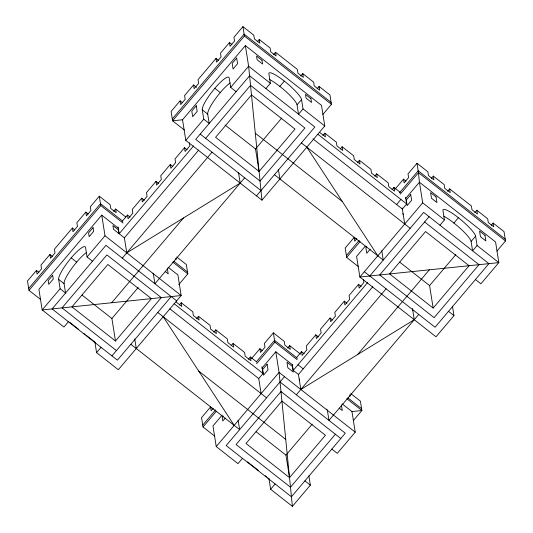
<?xml version="1.0" encoding="UTF-8"?>
<svg xmlns="http://www.w3.org/2000/svg" width="533" height="533" viewBox="0 0 533 533"><rect width="100%" height="100%" fill="white"/><g stroke="black" fill="none" stroke-linecap="round" stroke-linejoin="round"><path stroke-width="0.8" d="M38.889 272.283L36.471 270.384L27.496 280.984L28.982 290.358L40.761 299.599M52.354 256.386L49.935 254.488L40.961 265.088L41.554 268.839L37.063 274.135L36.471 270.384M74.793 229.896L72.375 227.997L54.426 249.191L55.019 252.942L50.528 258.239L49.935 254.488M88.258 213.999L85.84 212.101L76.865 222.701L77.458 226.445L72.974 231.748L72.375 227.997M113.629 211.368L115.621 209.016L116.221 212.76L110.777 208.496L110.184 204.745L99.305 196.204L90.33 206.804L90.923 210.548L86.433 215.852L85.84 212.101M182.513 102.729L180.094 100.83L171.113 111.43L172.599 120.804L184.378 130.045M196.577 87.305L193.559 84.934L184.578 95.534L185.178 99.278L180.687 104.581L180.094 100.83M218.417 60.342L215.998 58.443L198.043 79.637L198.636 83.388L194.152 88.685L193.559 84.934M231.882 44.446L229.463 42.547L220.489 53.14L221.082 56.891L216.591 62.188L215.998 58.443M257.252 41.814L259.245 39.462L259.837 43.206L254.401 38.936L253.808 35.191L242.928 26.65L233.947 37.25L234.547 40.994L230.056 46.298L229.463 42.547M28.682 288.48L100.49 203.706L122.743 221.168M172.306 118.926L244.114 34.152L331.146 102.463M28.982 290.358L100.79 205.578L99.305 196.204M242.928 26.65L244.414 36.024L172.599 120.804L182.526 119.772L245.36 45.591L321.512 105.367L324.784 125.988L261.95 200.168L185.797 140.392L182.526 119.772M118.666 228.43L101.743 215.145L38.909 289.326L42.174 309.946L63.933 327.029L68.417 321.732M92.495 261.23L87.059 256.966L85.573 247.592A21.173 4.244 -51.9 0 0 71.215 257.859A21.173 4.244 -51.9 0 0 58.643 279.379L60.129 288.753L42.174 309.946L181.16 295.542L177.895 274.921L168.128 267.26M87.059 256.966L105.008 235.766L101.743 215.145M185.797 140.392L203.746 119.199L202.26 109.825A21.173 4.244 -51.9 0 1 214.839 88.305A21.173 4.244 -51.9 0 1 229.19 78.038L230.676 87.405L236.112 91.676M230.676 87.405L248.631 66.212L245.36 45.591M122.204 221.262L127.487 215.032L130.099 217.078M144.35 200.248L141.745 198.203L132.237 209.422L132.83 213.173L128.08 218.783L127.487 215.032M158.607 183.419L155.996 181.367L146.495 192.593L147.088 196.337L142.338 201.947L141.745 198.203M172.865 166.589L170.254 164.537L160.753 175.757L161.346 179.508L156.589 185.118L155.996 181.367M187.123 149.76L184.511 147.708L175.004 158.927L175.604 162.678L170.846 168.288L170.254 164.537M198.816 149.98L124.389 237.851L119.165 233.754L193.599 145.882M273.569 54.619L275.561 52.267L297.321 69.343L297.914 73.094L303.357 77.365L302.757 73.614L300.765 75.972M205.651 138.333L250.53 85.353L304.923 128.047L260.044 181.033L200.208 134.069M122.277 258.145L212.041 152.172M265.9 88.591L270.384 83.295L268.899 73.92A21.173 3.798 40.3 0 1 284.329 81.103A21.173 3.798 40.3 0 1 301.538 99.538L303.024 108.912L324.784 125.988M279.838 86.399L284.329 81.103M111.67 302.744L183.479 217.97M115.474 341.02L71.955 306.861L107.859 264.475L151.379 298.633L115.474 341.02L111.91 318.521L138.167 287.52M259.091 171.466L215.579 137.307L251.483 94.921L294.996 129.073L259.091 171.466L255.527 148.967L281.79 117.966M303.024 108.912L298.533 114.209L297.048 104.834L301.538 99.538M317.082 88.778L319.08 86.426L329.96 94.961L331.439 104.335L322.865 114.462M105.008 235.766L181.16 295.542L118.326 369.722L96.566 352.646L101.057 347.349M244.68 177.789L154.916 283.763L153.431 274.388A21.173 3.798 40.3 0 0 153.024 273.216M111.937 355.884L161.306 297.601L106.913 254.907L62.028 307.894L116.421 350.587M178.708 284.649L187.823 273.889L186.337 264.521L176.736 256.986M171.233 296.575L117.373 360.155L52.101 308.92L105.96 245.34L176.67 300.839M256.506 195.897L314.856 127.014L249.577 75.779L195.724 139.366L260.997 190.601M179.315 304.976L181.233 302.717L192.753 311.758L193.346 315.509L199.102 320.027L198.509 316.276L196.597 318.541M322.938 135.422L324.85 133.163L336.37 142.204L336.963 145.955L342.726 150.473L342.133 146.722L340.214 148.987M213.873 332.099L215.785 329.84L227.305 338.881L227.897 342.632L233.661 347.15L233.068 343.405L231.149 345.664M357.496 162.545L359.409 160.286L370.928 169.327L371.521 173.078L377.277 177.596L376.684 173.845L374.772 176.11M248.431 359.229L250.343 356.963L256.746 361.987M392.048 189.668L393.967 187.409L400.363 192.433M212.953 408.911L210.535 407.012L201.561 417.612L203.04 426.98L214.819 436.227M251.456 358.702L259.904 348.729L262.323 350.627M287.693 347.996L289.685 345.637L290.278 349.388L284.842 345.118L284.249 341.373L273.369 332.832L264.395 343.432L264.988 347.176L260.497 352.48L259.904 348.729M356.57 239.357L354.152 237.458L345.177 248.052L346.663 257.426L358.442 266.673M395.073 189.148L403.521 179.175L405.939 181.067M431.31 178.442L433.309 176.083L433.902 179.834L428.459 175.564L427.866 171.813L416.986 163.278L408.012 173.871L408.604 177.622L404.121 182.919L403.521 179.175M213.12 408.405L211.128 410.763L210.535 407.012M356.744 238.851L354.751 241.209L354.152 237.458M202.747 425.107L215.605 409.924M256.333 361.84L274.555 340.334L297.461 358.309M346.363 255.554L359.229 240.37M399.417 192.919L418.178 170.773L505.204 239.09M203.04 426.98L216.438 411.163M256.633 363.719L274.855 342.206L273.369 332.832M346.663 257.426L360.061 241.609M400.25 194.159L418.472 172.652L416.986 163.278M396.605 204.519L400.909 199.429M222.101 415.174L212.967 425.954L216.238 446.574L237.991 463.657L242.482 458.353M261.843 368.256L275.801 351.773L292.724 365.058M365.185 246.253L356.59 256.4L359.855 277.02L436.007 336.796L453.963 315.603L452.477 306.228M405.46 198.702L419.424 182.219L418.472 172.652L505.504 240.963L496.929 251.09M223.24 416.053L222.241 417.232L222.834 420.983L225.332 418.039M366.864 246.499L365.865 247.678L366.757 253.302L370.248 249.178M261.983 366.757L263.049 373.506L258.745 378.59L169.86 308.827M405.6 197.203L406.672 203.952L402.362 209.036L312.951 138.853M216.238 446.574L279.072 372.394L275.801 351.773M422.689 202.84L359.855 277.02L498.841 262.616L495.577 241.995L419.424 182.219L422.689 202.84L444.449 219.916L439.958 225.219M296.268 357.89L301.545 351.66L304.156 353.705M318.414 336.876L315.803 334.824L306.302 346.05L306.895 349.795L302.144 355.404L301.545 351.66M332.672 320.047L330.06 317.994L320.553 329.214L321.152 332.965L316.395 338.575L315.803 334.824M346.93 303.217L344.318 301.165L334.811 312.385L335.404 316.136L330.653 321.745L330.06 317.994M361.181 286.381L358.576 284.336L349.068 295.555L349.661 299.306L344.911 304.916L344.318 301.165M284.509 376.664L226.165 445.548L291.438 496.783L345.297 433.196L280.025 381.961M369.782 275.994L423.642 212.407L488.914 263.642L435.055 327.229L364.345 271.723M372.814 286.687L298.453 374.479L293.23 370.375L367.59 282.59M447.633 191.247L449.625 188.895L471.385 205.971L471.978 209.722L477.415 213.993L476.822 210.242L474.83 212.6M429.078 216.678L379.709 274.961L434.109 317.661L478.987 264.674L424.594 221.975M296.341 394.773L386.105 288.799M453.903 223.027L458.393 217.731A21.173 3.798 40.3 0 1 475.603 236.166L477.088 245.54L498.841 262.616L480.893 283.809L475.449 279.539M357.536 354.598L429.351 269.818M289.532 477.648L246.019 443.489L281.924 401.102L325.436 435.254L289.532 477.648L285.974 455.149L312.231 424.148M433.156 308.087L389.636 273.935L425.547 231.549L469.06 265.701L433.156 308.087L429.591 285.595L455.848 254.594M477.088 245.54L472.598 250.836L471.112 241.462L475.603 236.166M491.146 225.406L493.138 223.054L504.018 231.589L505.504 240.963M308.854 475.782L310.339 485.157L292.39 506.35L270.631 489.274L275.121 483.971M418.738 314.417L328.974 420.39L327.489 411.016A21.173 3.798 40.3 0 0 326.702 409.124M335.37 434.228L290.485 487.215L236.092 444.515L280.971 391.535L340.807 438.499M353.312 420.644L361.887 410.517L360.401 401.142L350.801 393.607M342.193 403.887L351.953 411.549L355.225 432.17L337.269 453.363L331.832 449.092M351.953 411.549L361.887 410.517L346.836 398.704M259.245 39.462L270.124 47.997L270.717 51.748L276.154 56.018L275.561 52.267M302.757 73.614L313.637 82.155L314.23 85.906L319.673 90.177L319.08 86.426M433.309 176.083L444.189 184.625L444.782 188.376L450.218 192.646L449.625 188.895M476.822 210.242L487.702 218.783L488.295 222.528L493.731 226.798L493.138 223.054M244.414 36.024L331.439 104.335M270.384 83.295L248.631 66.212L261.95 200.168M342.133 146.722L353.652 155.763L354.245 159.514L360.002 164.037L359.409 160.286M376.684 173.845L388.204 182.892L388.797 186.637L394.56 191.16L393.967 187.409M319.687 132.391L325.443 136.908L324.85 133.163M317.908 134.283L406.672 203.952M301.392 142.911L410.177 228.304M214.839 88.305L220.276 92.575M255.287 133.19L342.319 201.507M225.006 125.008L255.527 148.967M399.717 262.143L429.591 285.595M202.26 109.825L207.703 114.095L209.189 123.469L203.746 119.199M274.462 174.704L383.247 260.097L381.761 250.723M448.52 311.332L453.963 315.603M115.621 209.016L125.861 217.051M289.685 345.637L300.565 354.179M173.785 261.23L187.523 272.017M347.842 397.858L361.587 408.644M100.79 205.578L123.036 223.041M172.772 262.076L187.823 273.889M274.855 342.206L297.101 359.668M297.98 364.765L303.204 368.863M165.183 271.51L168.201 273.882L167.315 268.259M339.241 408.138L342.266 410.51L341.373 404.88M355.225 432.17L279.072 372.394L292.39 506.35M198.509 316.276L210.029 325.317L210.622 329.068L216.385 333.591L215.785 329.84M233.068 343.405L244.587 352.446L245.18 356.191L250.936 360.714L250.343 356.963M176.063 301.945L181.826 306.468L181.233 302.717M174.171 303.737L263.049 373.506M157.768 312.465L266.56 397.858M71.215 257.859L76.652 262.129M198.696 371.061L285.728 439.372M82.035 295.069L111.91 318.521M256.093 431.697L285.974 455.149M58.643 279.379L64.08 283.649L65.566 293.023L60.129 288.753M130.838 344.258L239.63 429.651L238.144 420.277M304.903 480.886L310.339 485.157M69.55 322.199L78.711 329.394M83.948 333.498L85.253 334.531M86.566 335.557L95.074 342.233M247.539 461.911L258.665 470.639M265.207 475.776L266.513 476.808M267.826 477.835L269.132 478.861M306.828 147.181L377.81 255.827M163.205 316.735L234.187 425.381M444.449 219.916L442.963 210.548A21.173 3.798 40.3 0 1 458.393 217.731M402.202 208.037L404.74 224.033M412.475 308.52L414.254 319.72L300.825 389.476L298.42 374.279M363.446 279.472L363.919 282.477L359.169 288.087L358.576 284.336M349.875 394.853L350.114 396.352M278.379 169.374L279.898 178.975M292.277 364.379L293.23 370.375M238.544 172.692L240.19 183.092L126.767 252.849L124.356 237.651M258.712 378.39L261.117 393.587M270.631 489.274L269.145 479.9A21.173 3.798 40.3 0 0 268.745 478.727M189.382 142.851L189.855 145.849L185.104 151.459L184.511 147.708M175.817 258.232L176.05 259.731M118.099 227.005L119.165 233.754M134.756 338.928L136.281 348.529M96.566 352.646L95.087 343.272A21.173 3.798 40.3 0 0 94.294 341.38M64.08 283.649A21.173 4.244 -51.9 0 1 71.569 268.639A21.173 4.244 -51.9 0 1 86.439 252.535M299.346 380.102A21.173 3.798 40.3 0 1 299.666 379.083M402.562 213.746A21.173 4.244 -51.9 0 1 403.254 214.659M412.362 309.173A21.173 3.798 40.3 0 1 412.769 310.346M443.829 216.218A21.173 3.798 40.3 0 1 461.012 229.09A21.173 3.798 40.3 0 1 471.112 241.462M269.145 79.277A21.173 3.798 40.3 0 1 286.554 92.096A21.173 3.798 40.3 0 1 297.048 104.834M238.304 172.545A21.173 3.798 40.3 0 1 238.704 173.718M207.703 114.095A21.173 4.244 -51.9 0 1 215.192 99.085A21.173 4.244 -51.9 0 1 230.056 82.981M52.667 275.308L48.183 280.605L48.776 284.356L53.26 279.052L52.667 275.308M93.062 227.618L88.571 232.914L89.171 236.665L93.655 231.369L93.062 227.618M196.291 105.754L191.8 111.051L192.693 116.674L197.183 111.377L196.291 105.754M236.685 58.064L232.195 63.36L233.088 68.984L237.571 63.687L236.685 58.064M267.126 364.246L262.636 369.542L263.529 375.165L268.012 369.869L267.126 364.246M410.743 194.692L406.259 199.988L407.145 205.611L411.636 200.315L410.743 194.692M261.976 60.276L256.54 56.005L257.133 59.756L262.569 64.027L261.976 60.276M310.932 98.705L305.496 94.434L306.089 98.179L311.525 102.449L310.932 98.705M436.041 196.904L430.597 192.633L431.49 198.256L436.933 202.527L436.041 196.904M484.997 235.326L479.553 231.056L480.446 236.685L485.883 240.949L484.997 235.326M118.359 229.83L112.916 225.559L113.509 229.31L118.952 233.581L118.359 229.83M292.417 366.457L286.981 362.187L287.873 367.81L293.31 372.081L292.417 366.457"/></g></svg>
